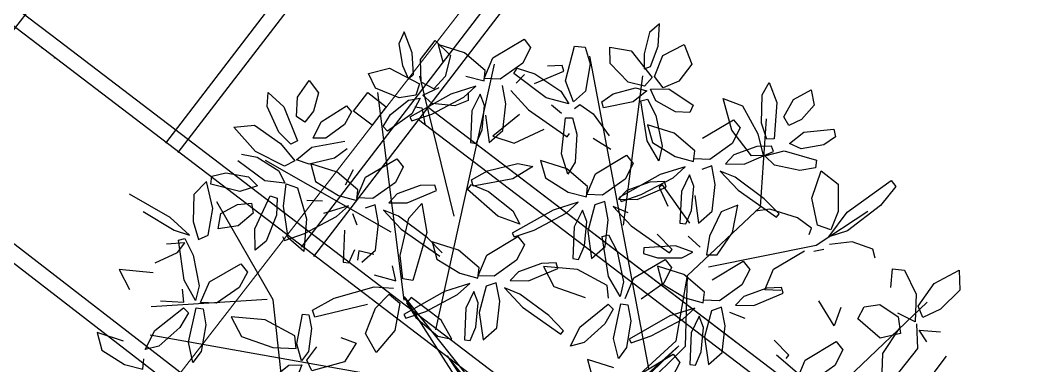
# Model space of a CAD drawing. Header units: metres. Extents: x 141303 to 146299, y 125960 to 127091.
# Drawn here: x 145340.23 to 145353.12, y 126107.96 to 126112.42 of the extents above; entities that cross this region are included whole.
import ezdxf

# ---------------------------------------------------------------- set-up
doc = ezdxf.new("R2010")
doc.units = ezdxf.units.M
doc.header["$MEASUREMENT"] = 0
for name, color, linetype, lineweight in [('ELEVATION', 7, 'Continuous', 20), ('new column', 4, 'Continuous', 25), ('NVMI_WALL', 7, 'Continuous', 30)]:
    doc.layers.add(name, color=color, linetype=linetype, lineweight=lineweight)
doc.layers.add('FURNITURE', color=6, linetype='Continuous')
doc.layers.get('0').off()

# ---------------------------------------------------------------- blocks, each defined once
blk = doc.blocks.new('tree_plan2-flat-1')
at = {"color": 62}
for p, q in [((-5639.87, 2141.25), (-5644.56, 2136.92)), ((-5640.1, 2130.54), (-5639.87, 2141.25)), ((-5644.56, 2136.92), (-5646.76, 2126.65)), ((-5704.89, 2131.82), (-5701.57, 2127.99)), ((-5643.5, 2120.53), (-5640.1, 2130.54)), ((-5637.74, 2126.05), (-5627.67, 2131.75)), ((-5627.67, 2131.75), (-5623.61, 2122.41)), ((-5701.57, 2127.99), (-5705.16, 2120.37)), ((-5684.33, 2112.36), (-5680.43, 2129.32)), ((-5680.43, 2129.32), (-5675.38, 2128.91)), ((-5675.38, 2128.91), (-5672.6, 2120.97)), ((-5662.99, 2121.51), (-5663.46, 2129.3)), ((-5663.46, 2129.3), (-5653.02, 2127.84)), ((-5653.02, 2127.84), (-5642.56, 2115.29)), ((-5646.76, 2126.65), (-5646.64, 2119.39)), ((-5641.49, 2115.8), (-5637.74, 2126.05)), ((-5672.6, 2120.97), (-5674.52, 2107.8)), ((-5654.15, 2112.76), (-5662.99, 2121.51)), ((-5646.64, 2119.39), (-5643.5, 2120.53)), ((-5623.61, 2122.41), (-5629.74, 2113.88)), ((-5693.3, 2103.98), (-5709.35, 2115.11)), ((-5707.75, 2117.87), (-5699.15, 2115.36)), ((-5699.15, 2115.36), (-5686.43, 2107.37)), ((-5699.12, 2110.69), (-5685.19, 2117.08)), ((-5686.13, 2119.74), (-5693.19, 2119.26)), ((-5685.19, 2117.08), (-5686.13, 2119.74)), ((-5642.56, 2115.29), (-5646.21, 2110.99)), ((-5637.05, 2110.43), (-5641.49, 2115.8)), ((-5680.04, 2102.46), (-5684.33, 2112.36)), ((-5646.21, 2110.99), (-5654.15, 2112.76)), ((-5629.74, 2113.88), (-5637.05, 2110.43)), ((-5589.41, 2108.53), (-5586.16, 2114.58)), ((-5586.16, 2114.58), (-5582.09, 2105.1)), ((-5574.24, 2106.75), (-5565.87, 2111.76)), ((-5565.87, 2111.76), (-5564.18, 2104.47)), ((-5710.51, 2106.93), (-5701.61, 2097.92)), ((-5686.43, 2107.37), (-5682.39, 2101.34)), ((-5674.52, 2107.8), (-5680.04, 2102.46)), ((-5666.53, 2102.87), (-5661.11, 2106.89)), ((-5661.11, 2106.89), (-5650.45, 2110.04)), ((-5644.9, 2108.77), (-5651.45, 2103.33)), ((-5650.45, 2110.04), (-5644.9, 2108.77)), ((-5643.19, 2109.71), (-5634.46, 2110.14)), ((-5640.48, 2104.18), (-5643.19, 2109.71)), ((-5634.46, 2110.14), (-5622.35, 2102.61)), ((-5603.36, 2091.12), (-5608.13, 2106.18)), ((-5608.13, 2106.18), (-5598.65, 2102.94)), ((-5589.3, 2095.02), (-5589.41, 2108.53)), ((-5578.55, 2098.38), (-5574.24, 2106.75)), ((-5682.39, 2101.34), (-5693.3, 2103.98)), ((-5679.6, 2099.14), (-5677.01, 2101.31)), ((-5677.01, 2101.31), (-5670.42, 2096.95)), ((-5665.54, 2100.03), (-5666.53, 2102.87)), ((-5651.45, 2103.33), (-5665.54, 2100.03)), ((-5647.65, 2103.97), (-5644.58, 2104.82)), ((-5644, 2084.78), (-5647.65, 2103.97)), ((-5644.58, 2104.82), (-5640.2, 2097)), ((-5630.8, 2099.15), (-5640.48, 2104.18)), ((-5622.35, 2102.61), (-5623.96, 2099.01)), ((-5598.65, 2102.94), (-5590.79, 2089.7)), ((-5582.09, 2105.1), (-5582.93, 2087.52)), ((-5564.18, 2104.47), (-5570.02, 2097.37)), ((-5701.61, 2097.92), (-5682.72, 2085.49)), ((-5685.72, 2096.65), (-5690.68, 2100.49)), ((-5670.42, 2096.95), (-5662.49, 2086.56)), ((-5640.2, 2097), (-5636.72, 2082.39)), ((-5623.96, 2099.01), (-5630.8, 2099.15)), ((-5617.45, 2086.76), (-5602.79, 2096.13)), ((-5602.79, 2096.13), (-5599.47, 2092.3)), ((-5576, 2094.28), (-5578.55, 2098.38)), ((-5570.02, 2097.37), (-5576, 2094.28)), ((-5685.19, 2077.12), (-5683.73, 2094.64)), ((-5683.73, 2094.64), (-5680.35, 2094.69)), ((-5680.35, 2094.69), (-5677.99, 2086.89)), ((-5631.22, 2088.76), (-5644.07, 2092.4)), ((-5644.07, 2092.4), (-5641.48, 2084.05)), ((-5599.47, 2092.3), (-5603.06, 2084.68)), ((-5586.49, 2087.33), (-5589.3, 2095.02)), ((-5575.43, 2085.49), (-5568.73, 2091.19)), ((-5568.73, 2091.19), (-5554.35, 2093.15)), ((-5554.35, 2093.15), (-5553.37, 2089.53)), ((-5708.04, 2081.65), (-5693.8, 2088.87)), ((-5682.72, 2085.49), (-5681.51, 2087.16)), ((-5677.99, 2086.89), (-5678.39, 2073.39)), ((-5582.93, 2087.52), (-5586.49, 2087.33)), ((-5553.37, 2089.53), (-5558.92, 2085.41)), ((-5661.45, 2080.04), (-5670.04, 2085.07)), ((-5638.06, 2075.25), (-5644, 2084.78)), ((-5641.48, 2084.05), (-5630.27, 2077.57)), ((-5636.72, 2082.39), (-5638.06, 2075.25)), ((-5681.69, 2067.48), (-5685.19, 2077.12)), ((-5668.51, 2068.07), (-5653.84, 2077.44)), ((-5653.84, 2077.44), (-5650.52, 2073.61)), ((-5705.96, 2071.82), (-5698.79, 2070.68)), ((-5682.27, 2070.07), (-5695.13, 2073.71)), ((-5695.13, 2073.71), (-5692.54, 2065.36)), ((-5678.39, 2073.39), (-5681.69, 2067.48)), ((-5650.52, 2073.61), (-5654.11, 2065.99)), ((-5625.31, 2072.79), (-5637.27, 2068.63)), ((-5630.98, 2067.36), (-5625.31, 2072.79)), ((-5698.79, 2070.68), (-5708.15, 2064.48)), ((-5672.05, 2061.86), (-5682.27, 2070.07)), ((-5672.38, 2058), (-5668.51, 2068.07)), ((-5637.27, 2068.63), (-5656.62, 2056.94)), ((-5646.1, 2058.73), (-5630.98, 2067.36)), ((-5692.54, 2065.36), (-5681.32, 2058.87)), ((-5654.11, 2065.99), (-5664.7, 2057.94)), ((-5642.14, 2064.88), (-5653.07, 2060.52)), ((-5648.06, 2056.3), (-5634.14, 2062.7)), ((-5635.08, 2065.36), (-5642.14, 2064.88)), ((-5635.94, 2063.75), (-5637.64, 2062.58)), ((-5637.64, 2062.58), (-5633.05, 2053.49)), ((-5634.14, 2062.7), (-5635.08, 2065.36)), ((-5681.32, 2058.87), (-5672.46, 2056.81)), ((-5672.46, 2056.81), (-5672.05, 2061.86)), ((-5664.7, 2057.94), (-5672.38, 2058)), ((-5653.07, 2060.52), (-5656.96, 2056.16)), ((-5655.63, 2055.12), (-5646.1, 2058.73)), ((-5626.82, 2060.89), (-5627.04, 2045.58)), ((-5676.36, 2054.1), (-5688.32, 2049.94)), ((-5682.03, 2048.67), (-5676.36, 2054.1)), ((-5668.32, 2053.1), (-5671.33, 2040.35)), ((-5663.58, 2054.91), (-5668.32, 2053.1)), ((-5661.63, 2046.02), (-5663.58, 2054.91)), ((-5652.12, 2049.77), (-5659.45, 2052.55)), ((-5659.45, 2052.55), (-5650.55, 2043.54)), ((-5656.96, 2056.16), (-5648.06, 2056.3)), ((-5656.62, 2056.94), (-5655.63, 2055.12)), ((-5688.32, 2049.94), (-5707.67, 2038.24)), ((-5697.15, 2040.04), (-5682.03, 2048.67)), ((-5674.18, 2050.29), (-5677.87, 2042.2)), ((-5671.91, 2044.91), (-5674.18, 2050.29)), ((-5672.68, 2033.17), (-5671.91, 2044.91)), ((-5662.66, 2033.11), (-5661.63, 2046.02)), ((-5650.55, 2043.54), (-5631.67, 2031.11)), ((-5627.04, 2045.58), (-5624.23, 2045.28)), ((-5706.68, 2036.43), (-5697.15, 2040.04)), ((-5677.87, 2042.2), (-5678.09, 2026.88)), ((-5671.33, 2040.35), (-5669.08, 2027.18)), ((-5664.28, 2037.99), (-5661.2, 2038.84)), ((-5660.62, 2018.8), (-5664.28, 2037.99)), ((-5661.2, 2038.84), (-5656.82, 2031.02)), ((-5630.46, 2032.78), (-5637.82, 2039.83)), ((-5704.89, 2036.65), (-5701.57, 2032.82)), ((-5675.29, 2026.59), (-5672.68, 2033.17)), ((-5669.08, 2027.18), (-5662.66, 2033.11)), ((-5628.87, 2034.54), (-5644.12, 2033.14)), ((-5644.12, 2033.14), (-5644.12, 2030.32)), ((-5701.57, 2032.82), (-5705.16, 2025.21)), ((-5656.82, 2031.02), (-5653.35, 2016.41)), ((-5644.12, 2030.32), (-5637.3, 2028.43)), ((-5637.3, 2028.43), (-5625.54, 2028.9)), ((-5631.67, 2031.11), (-5630.46, 2032.78)), ((-5693.19, 2024.09), (-5704.13, 2019.73)), ((-5686.13, 2024.57), (-5693.19, 2024.09)), ((-5685.19, 2021.91), (-5686.13, 2024.57)), ((-5678.09, 2026.88), (-5675.29, 2026.59)), ((-5648.35, 2018.49), (-5633.68, 2027.87)), ((-5624.41, 2020.78), (-5637.27, 2024.42)), ((-5637.27, 2024.42), (-5634.68, 2016.07)), ((-5630.37, 2024.03), (-5633.95, 2016.42)), ((-5633.68, 2027.87), (-5630.37, 2024.03)), ((-5699.12, 2015.52), (-5685.19, 2021.91)), ((-5675.67, 2021.64), (-5692.11, 2022.58)), ((-5692.11, 2022.58), (-5686.79, 2013.19)), ((-5661.2, 2014.47), (-5675.67, 2021.64)), ((-5654.69, 2009.27), (-5660.62, 2018.8)), ((-5652.23, 2008.43), (-5648.35, 2018.49)), ((-5708.01, 2015.37), (-5699.12, 2015.52)), ((-5660.35, 2008.26), (-5661.2, 2014.47)), ((-5653.35, 2016.41), (-5654.69, 2009.27)), ((-5633.95, 2016.42), (-5644.54, 2008.37)), ((-5686.79, 2013.19), (-5671.57, 2008.37)), ((-5673.66, 1993.96), (-5660.33, 2005.43)), ((-5660.33, 2005.43), (-5657.9, 2003.1)), ((-5657.28, 1989.01), (-5654.24, 2005.75)), ((-5654.24, 2005.75), (-5650.87, 2005.48)), ((-5650.87, 2005.48), (-5649.22, 1997.75)), ((-5728.92, 2001.42), (-5729.14, 1986.1)), ((-5722.38, 1999.56), (-5720.13, 1986.39)), ((-5701.61, 2002.76), (-5682.72, 1990.32)), ((-5657.9, 2003.1), (-5661.67, 1995.88)), ((-5630.46, 2000.66), (-5649.81, 1988.96)), ((-5639.29, 1990.76), (-5624.17, 1999.39)), ((-5661.67, 1995.88), (-5671.42, 1986.53)), ((-5649.22, 1997.75), (-5650.85, 1984.78)), ((-5726.34, 1985.8), (-5723.73, 1992.38)), ((-5720.13, 1986.39), (-5713.71, 1992.32)), ((-5682.72, 1990.32), (-5681.51, 1991.99)), ((-5677.91, 1984.63), (-5673.66, 1993.96)), ((-5648.82, 1987.15), (-5639.29, 1990.76)), ((-5729.14, 1986.1), (-5726.34, 1985.8)), ((-5671.42, 1986.53), (-5677.91, 1984.63)), ((-5654.67, 1979.4), (-5657.28, 1989.01)), ((-5650.85, 1984.78), (-5654.67, 1979.4)), ((-5649.81, 1988.96), (-5648.82, 1987.15)), ((-5642.98, 1972.9), (-5628.32, 1982.27)), ((-5628.32, 1982.27), (-5625, 1978.44)), ((-5656.74, 1974.9), (-5669.6, 1978.54)), ((-5669.6, 1978.54), (-5667.01, 1970.19)), ((-5625, 1978.44), (-5628.58, 1970.82))]:
    blk.add_line(p, q, dxfattribs=at)
at = {"color": 60}
for p, q in [((-5762.66, 2133.56), (-5765.18, 2127.71)), ((-5758.51, 2123.69), (-5762.66, 2133.56)), ((-5754.52, 2120.54), (-5747.65, 2129.85)), ((-5747.65, 2129.85), (-5740.14, 2122.97)), ((-5719.56, 2122.45), (-5704.89, 2131.82)), ((-5765.18, 2127.71), (-5763.01, 2117.42)), ((-5733.32, 2124.45), (-5746.18, 2128.09)), ((-5746.18, 2128.09), (-5743.59, 2119.74)), ((-5757.55, 2113.16), (-5758.51, 2123.69)), ((-5753.79, 2109.66), (-5754.52, 2120.54)), ((-5740.14, 2122.97), (-5742.27, 2112.68)), ((-5723.1, 2116.24), (-5733.32, 2124.45)), ((-5723.44, 2112.38), (-5719.56, 2122.45)), ((-5705.16, 2120.37), (-5715.75, 2112.33)), ((-5779.34, 2113.06), (-5769.22, 2115.96)), ((-5769.22, 2115.96), (-5754.55, 2108.76)), ((-5763.01, 2117.42), (-5759.95, 2110.84)), ((-5723.51, 2111.19), (-5723.1, 2116.24)), ((-5709.35, 2115.11), (-5707.75, 2117.87)), ((-5775.75, 2106.13), (-5779.34, 2113.06)), ((-5759.95, 2110.84), (-5757.55, 2113.16)), ((-5742.27, 2112.68), (-5747.54, 2106.56)), ((-5732.37, 2113.25), (-5723.51, 2111.19)), ((-5715.75, 2112.33), (-5723.44, 2112.38)), ((-5704.13, 2114.9), (-5708.01, 2110.54)), ((-5813.18, 2100.58), (-5807.85, 2108.76)), ((-5807.85, 2108.76), (-5803.14, 2102.95)), ((-5764.11, 2101.73), (-5775.75, 2106.13)), ((-5754.55, 2108.76), (-5756.14, 2103.35)), ((-5747.54, 2106.56), (-5753.79, 2109.66)), ((-5752.86, 2103.4), (-5745.06, 2107.35)), ((-5727.42, 2108.48), (-5739.37, 2104.32)), ((-5733.08, 2103.05), (-5727.42, 2108.48)), ((-5712.68, 2100.4), (-5714.63, 2109.29)), ((-5827.6, 2095.53), (-5827.33, 2102.4)), ((-5827.33, 2102.4), (-5819.51, 2095.66)), ((-5813.39, 2091.18), (-5813.18, 2100.58)), ((-5803.14, 2102.95), (-5805.28, 2094.01)), ((-5768.08, 2093.54), (-5759.62, 2100.75)), ((-5756.14, 2103.35), (-5764.11, 2101.73)), ((-5759.62, 2100.75), (-5754.04, 2101.85)), ((-5739.37, 2104.32), (-5758.72, 2092.62)), ((-5754.04, 2101.85), (-5757.81, 2094.21)), ((-5748.13, 2099.46), (-5752.86, 2103.4)), ((-5748.2, 2094.42), (-5733.08, 2103.05)), ((-5730.94, 2101.45), (-5737.25, 2098.79)), ((-5730.94, 2105.39), (-5730.94, 2101.45)), ((-5725.23, 2104.68), (-5728.92, 2096.58)), ((-5722.97, 2099.29), (-5725.23, 2104.68)), ((-5801.41, 2089.02), (-5789.35, 2097.09)), ((-5789.35, 2097.09), (-5786.88, 2094.26)), ((-5756.48, 2097.61), (-5753.12, 2097.34)), ((-5753.12, 2097.34), (-5751.47, 2089.61)), ((-5737.25, 2098.79), (-5748.13, 2099.46)), ((-5728.92, 2096.58), (-5729.14, 2081.26)), ((-5723.73, 2087.55), (-5722.97, 2099.29)), ((-5713.71, 2087.49), (-5712.68, 2100.4)), ((-5821.57, 2083.44), (-5827.6, 2095.53)), ((-5819.51, 2095.66), (-5812.56, 2079.5)), ((-5809.3, 2088.61), (-5813.39, 2091.18)), ((-5805.28, 2094.01), (-5809.3, 2088.61)), ((-5786.88, 2094.26), (-5790.06, 2088.13)), ((-5771.4, 2087.66), (-5768.08, 2093.54)), ((-5757.81, 2094.21), (-5769.34, 2085.47)), ((-5758.72, 2092.62), (-5757.73, 2090.81)), ((-5757.73, 2090.81), (-5748.2, 2094.42)), ((-5722.38, 2094.73), (-5720.13, 2081.56)), ((-5706.02, 2095.46), (-5718.42, 2084.61)), ((-5843.4, 2085.22), (-5833.45, 2086.46)), ((-5833.45, 2086.46), (-5820.59, 2078.01)), ((-5804.93, 2080.96), (-5801.41, 2089.02)), ((-5790.06, 2088.13), (-5798.83, 2081.3)), ((-5769.34, 2085.47), (-5771.4, 2087.66)), ((-5726.34, 2080.97), (-5723.73, 2087.55)), ((-5720.13, 2081.56), (-5713.71, 2087.49)), ((-5832.5, 2073.77), (-5843.4, 2085.22)), ((-5815.68, 2077.77), (-5821.57, 2083.44)), ((-5798.83, 2081.3), (-5804.93, 2080.96)), ((-5729.14, 2081.26), (-5726.34, 2080.97)), ((-5718.42, 2084.61), (-5708.04, 2081.65)), ((-5820.59, 2078.01), (-5813.53, 2069.9)), ((-5812.56, 2079.5), (-5815.68, 2077.77)), ((-5812.76, 2070.27), (-5805.51, 2076.66)), ((-5805.51, 2076.66), (-5789.66, 2080.02)), ((-5788.46, 2076.46), (-5794.48, 2071.78)), ((-5839.24, 2072.22), (-5831.7, 2071.08)), ((-5818.44, 2067.14), (-5832.5, 2073.77)), ((-5794.48, 2071.78), (-5806.45, 2068.43)), ((-5779.12, 2062.97), (-5764.45, 2072.34)), ((-5764.45, 2072.34), (-5761.13, 2068.51)), ((-5720.47, 2067.94), (-5705.96, 2071.82)), ((-5827.66, 2059.71), (-5841, 2068.91)), ((-5831.7, 2071.08), (-5821.04, 2064.7)), ((-5813.53, 2069.9), (-5818.44, 2067.14)), ((-5806.45, 2068.43), (-5812.76, 2070.27)), ((-5792.88, 2064.97), (-5805.74, 2068.61)), ((-5805.74, 2068.61), (-5803.15, 2060.26)), ((-5761.13, 2068.51), (-5764.72, 2060.89)), ((-5728.16, 2063.35), (-5720.47, 2067.94)), ((-5853.25, 2061.13), (-5846.61, 2063.04)), ((-5846.61, 2063.04), (-5835.62, 2061.37)), ((-5821.04, 2064.7), (-5818.04, 2058.86)), ((-5782.66, 2056.76), (-5792.88, 2064.97)), ((-5785.29, 2066.43), (-5788.88, 2058.81)), ((-5783, 2052.9), (-5779.12, 2062.97)), ((-5727.23, 2060.3), (-5728.16, 2063.35)), ((-5708.15, 2064.48), (-5727.23, 2060.3)), ((-5855.78, 2058.6), (-5861.64, 2052.11)), ((-5852.35, 2045.68), (-5855.78, 2058.6)), ((-5853.6, 2057.39), (-5853.25, 2061.13)), ((-5839.45, 2054.19), (-5853.6, 2057.39)), ((-5831.17, 2057.18), (-5839.45, 2054.19)), ((-5835.62, 2061.37), (-5831.17, 2057.18)), ((-5818.04, 2058.86), (-5827.66, 2059.71)), ((-5818.26, 2047.85), (-5817.23, 2058.55)), ((-5817.23, 2058.55), (-5811.85, 2056.89)), ((-5803.15, 2060.26), (-5791.93, 2053.77)), ((-5764.72, 2060.89), (-5775.31, 2052.85)), ((-5752.75, 2059.78), (-5763.69, 2055.42)), ((-5758.68, 2051.21), (-5744.75, 2057.6)), ((-5745.69, 2060.26), (-5752.75, 2059.78)), ((-5744.75, 2057.6), (-5745.69, 2060.26)), ((-5729.9, 2058.52), (-5728.09, 2061.14)), ((-5714.8, 2046.14), (-5729.9, 2058.52)), ((-5728.09, 2061.14), (-5719.71, 2057.95)), ((-5719.71, 2057.95), (-5707.68, 2048.96)), ((-5831.81, 2036.48), (-5824.86, 2052.65)), ((-5824.86, 2052.65), (-5821.46, 2051.57)), ((-5811.85, 2056.89), (-5806.99, 2042.12)), ((-5791.93, 2053.77), (-5783.07, 2051.71)), ((-5783.07, 2051.71), (-5782.66, 2056.76)), ((-5775.31, 2052.85), (-5783, 2052.9)), ((-5763.69, 2055.42), (-5767.57, 2051.06)), ((-5872.75, 2040.62), (-5892.68, 2051.3)), ((-5861.64, 2052.11), (-5861.5, 2039.16)), ((-5848.36, 2043.35), (-5840.4, 2047.95)), ((-5840.4, 2047.95), (-5833.72, 2048.75)), ((-5833.72, 2048.75), (-5832.77, 2044.01)), ((-5821.46, 2051.57), (-5821.52, 2043.39)), ((-5815.54, 2032.7), (-5818.26, 2047.85)), ((-5799.47, 2050.77), (-5807.16, 2050.82)), ((-5786.98, 2049), (-5798.93, 2044.84)), ((-5792.64, 2043.57), (-5786.98, 2049)), ((-5774.19, 2049.81), (-5778.93, 2048)), ((-5772.24, 2040.92), (-5774.19, 2049.81)), ((-5767.57, 2051.06), (-5758.68, 2051.21)), ((-5757.71, 2043.9), (-5751.67, 2051.11)), ((-5751.67, 2051.11), (-5748.85, 2037.25)), ((-5707.68, 2048.96), (-5704.13, 2042.63)), ((-5885.77, 2043.17), (-5870.63, 2034.56)), ((-5854.2, 2032.71), (-5852.35, 2045.68)), ((-5849.34, 2035.93), (-5848.36, 2043.35)), ((-5832.77, 2044.01), (-5839.73, 2037.69)), ((-5821.52, 2043.39), (-5826.15, 2030.7)), ((-5807.77, 2034.94), (-5792.64, 2043.57)), ((-5782.53, 2039.81), (-5784.79, 2045.2)), ((-5762.73, 2044.67), (-5770.07, 2047.45)), ((-5770.07, 2047.45), (-5761.17, 2038.44)), ((-5748.43, 2034.73), (-5762.73, 2044.67)), ((-5761.33, 2025.74), (-5757.71, 2043.9)), ((-5704.13, 2042.63), (-5714.8, 2046.14)), ((-5863.07, 2032.46), (-5872.75, 2040.62)), ((-5861.5, 2039.16), (-5858.75, 2030.48)), ((-5806.99, 2042.12), (-5807.8, 2026.34)), ((-5773.27, 2028.01), (-5772.24, 2040.92)), ((-5761.17, 2038.44), (-5742.28, 2026.01)), ((-5707.67, 2038.24), (-5706.68, 2036.43)), ((-5870.63, 2034.56), (-5863.07, 2032.46)), ((-5839.73, 2037.69), (-5849.34, 2035.93)), ((-5831.31, 2026.18), (-5831.81, 2036.48)), ((-5818.28, 2033.14), (-5817.29, 2031.33)), ((-5817.29, 2031.33), (-5807.77, 2034.94)), ((-5788.48, 2037.1), (-5788.7, 2021.79)), ((-5748.85, 2037.25), (-5754.88, 2013.9)), ((-5741.07, 2027.68), (-5748.43, 2034.73)), ((-5719.56, 2027.28), (-5704.89, 2036.65)), ((-5865.23, 2028.64), (-5874.08, 2027.69)), ((-5868.71, 2023.94), (-5865.23, 2028.64)), ((-5868.39, 2029.91), (-5865.31, 2030.71)), ((-5865, 2010.67), (-5868.39, 2029.91)), ((-5865.31, 2030.71), (-5861.04, 2022.84)), ((-5858.75, 2030.48), (-5854.2, 2032.71)), ((-5826.15, 2030.7), (-5831.31, 2026.18)), ((-5807.8, 2026.34), (-5815.54, 2032.7)), ((-5733.32, 2029.28), (-5746.18, 2032.92)), ((-5746.18, 2032.92), (-5743.59, 2024.57)), ((-5723.1, 2021.08), (-5733.32, 2029.28)), ((-5879.2, 2018.61), (-5868.71, 2023.94)), ((-5785.9, 2021.49), (-5783.29, 2028.07)), ((-5781.35, 2027.35), (-5781.86, 2022.88)), ((-5774.02, 2025.93), (-5781.35, 2027.35)), ((-5779.69, 2022.08), (-5773.27, 2028.01)), ((-5759.7, 2014.64), (-5761.33, 2025.74)), ((-5743.59, 2024.57), (-5732.37, 2018.09)), ((-5723.44, 2017.21), (-5719.56, 2027.28)), ((-5705.16, 2025.21), (-5715.75, 2017.16)), ((-5861.04, 2022.84), (-5857.76, 2008.18)), ((-5852.73, 2010.2), (-5837.94, 2019.36)), ((-5837.94, 2019.36), (-5834.68, 2015.49)), ((-5788.7, 2021.79), (-5785.9, 2021.49)), ((-5763.03, 2013.47), (-5764.89, 2020.71)), ((-5723.51, 2016.03), (-5723.1, 2021.08)), ((-5704.13, 2019.73), (-5708.01, 2015.37)), ((-5880.01, 2013.72), (-5896.44, 2014.89)), ((-5896.44, 2014.89), (-5891.24, 2005.43)), ((-5834.68, 2015.49), (-5838.37, 2007.92)), ((-5773.62, 2016.11), (-5763.03, 2013.47)), ((-5754.88, 2013.9), (-5759.7, 2014.64)), ((-5732.37, 2018.09), (-5723.51, 2016.03)), ((-5715.75, 2017.16), (-5723.44, 2017.21)), ((-5714.63, 2014.12), (-5719.37, 2012.31)), ((-5712.68, 2005.23), (-5714.63, 2014.12)), ((-5859.2, 2001.06), (-5865, 2010.67)), ((-5856.75, 2000.18), (-5852.73, 2010.2)), ((-5792.51, 2004.31), (-5773.4, 2010.36)), ((-5773.4, 2010.36), (-5764, 2009.87)), ((-5739.37, 2009.15), (-5758.72, 1997.46)), ((-5727.42, 2013.31), (-5739.37, 2009.15)), ((-5733.08, 2007.88), (-5727.42, 2013.31)), ((-5725.23, 2009.51), (-5728.92, 2001.42)), ((-5722.97, 2004.13), (-5725.23, 2009.51)), ((-5719.37, 2012.31), (-5722.38, 1999.56)), ((-5703.17, 2008.99), (-5710.51, 2011.76)), ((-5710.51, 2011.76), (-5701.61, 2002.76)), ((-5688.87, 1999.04), (-5703.17, 2008.99)), ((-5864.88, 2000.13), (-5865.64, 2006.35)), ((-5857.76, 2008.18), (-5859.2, 2001.06)), ((-5838.37, 2007.92), (-5849.07, 2000.02)), ((-5802.68, 1998.21), (-5792.51, 2004.31)), ((-5772.43, 1999.99), (-5765.98, 2007.05)), ((-5765.98, 2007.05), (-5760.8, 2002.83)), ((-5755.38, 2005.66), (-5757.56, 2003.09)), ((-5740.53, 1995.24), (-5755.38, 2005.66)), ((-5748.2, 1999.25), (-5733.08, 2007.88)), ((-5723.73, 1992.38), (-5722.97, 2004.13)), ((-5713.71, 1992.32), (-5712.68, 2005.23)), ((-5876.09, 2000.4), (-5864.88, 2000.13)), ((-5849.07, 2000.02), (-5856.75, 2000.18)), ((-5776.39, 2001.76), (-5801.5, 1994.85)), ((-5776.9, 1987.63), (-5772.43, 1999.99)), ((-5760.8, 2002.83), (-5762.7, 1989.54)), ((-5757.73, 1995.64), (-5748.2, 1999.25)), ((-5757.56, 2003.09), (-5752.89, 1996.13)), ((-5878.38, 1986.01), (-5864.9, 1997.3)), ((-5862.49, 1994.93), (-5866.37, 1987.77)), ((-5864.9, 1997.3), (-5862.49, 1994.93)), ((-5862.07, 1980.84), (-5858.8, 1997.54)), ((-5858.8, 1997.54), (-5855.44, 1997.22)), ((-5855.44, 1997.22), (-5853.89, 1989.47)), ((-5809.86, 1981.71), (-5807.5, 1996)), ((-5807.5, 1996), (-5804.49, 1995.82)), ((-5804.49, 1995.82), (-5802.87, 1989.27)), ((-5801.5, 1994.85), (-5802.68, 1998.21)), ((-5758.72, 1997.46), (-5757.73, 1995.64)), ((-5752.89, 1996.13), (-5741.91, 1987.55)), ((-5735.11, 1986.2), (-5740.53, 1995.24)), ((-5681.51, 1991.99), (-5688.87, 1999.04)), ((-5825.4, 1992.75), (-5841.85, 1993.7)), ((-5841.85, 1993.7), (-5836.52, 1984.31)), ((-5810.93, 1985.58), (-5825.4, 1992.75)), ((-5762.7, 1989.54), (-5771.43, 1978.72)), ((-5882.77, 1976.74), (-5878.38, 1986.01)), ((-5866.37, 1987.77), (-5876.24, 1978.55)), ((-5853.89, 1989.47), (-5855.7, 1976.52)), ((-5810.08, 1979.38), (-5810.93, 1985.58)), ((-5802.87, 1989.27), (-5804.05, 1978.22)), ((-5788.64, 1985.4), (-5781.27, 1982.84)), ((-5771.43, 1978.72), (-5776.9, 1987.63)), ((-5741.91, 1987.55), (-5735.11, 1986.2)), ((-5893.36, 1980.42), (-5906.2, 1984.12)), ((-5906.2, 1984.12), (-5903.65, 1975.76)), ((-5859.6, 1971.19), (-5862.07, 1980.84)), ((-5836.52, 1984.31), (-5821.3, 1979.49)), ((-5807.34, 1973.58), (-5809.86, 1981.71)), ((-5804.79, 1973.94), (-5800.12, 1980.59)), ((-5781.27, 1982.84), (-5786.62, 1973.77)), ((-5903.65, 1975.76), (-5892.47, 1969.22)), ((-5876.24, 1978.55), (-5882.77, 1976.74)), ((-5855.7, 1976.52), (-5859.6, 1971.19)), ((-5821.3, 1979.49), (-5810.08, 1979.38)), ((-5804.05, 1978.22), (-5807.34, 1973.58)), ((-5883.62, 1967.11), (-5883.19, 1972.16)), ((-5821.64, 1964.25), (-5813.28, 1971.25)), ((-5813.28, 1971.25), (-5807.13, 1971.64)), ((-5807.13, 1971.64), (-5810.09, 1963.41)), ((-5802.22, 1968.92), (-5804.79, 1973.94)), ((-5786.62, 1973.77), (-5802.22, 1968.92)), ((-5892.47, 1969.22), (-5883.62, 1967.11))]:
    blk.add_line(p, q, dxfattribs=at)
at = {"color": 44}
for p, q in [((-5639.91, 1975.06), (-5672.85, 2124.6)), ((-5743.04, 1990.53), (-5718.69, 2119.45)), ((-5654.23, 2043.81), (-5647.07, 2116.01)), ((-5735.88, 2045.53), (-5754.5, 2112.57)), ((-5758.8, 2004.28), (-5774.56, 2103.98)), ((-5588.52, 2054.58), (-5586.91, 2097.1)), ((-5765.96, 2036.94), (-5827.56, 2069.6)), ((-5622.6, 2020.5), (-5588.52, 2054.58)), ((-5821.83, 2002.56), (-5850.48, 2048.97)), ((-5612.69, 2024.9), (-5561.12, 2036.94)), ((-5627.02, 1988.81), (-5622.6, 2020.5)), ((-5622.6, 1986.42), (-5622.6, 2020.5)), ((-5543.93, 1973.34), (-5506.69, 2011.15)), ((-5698.64, 1918.33), (-5758.8, 2006)), ((-5758.8, 2006), (-5691.11, 1926.39)), ((-5824.69, 2002.56), (-5880.56, 1997.4)), ((-5816.1, 1961.3), (-5821.83, 2002.56)), ((-5691.11, 1926.39), (-5627.02, 1988.81)), ((-5625.7, 1986.4), (-5690.77, 1924.45)), ((-5689.73, 1921.33), (-5625.7, 1986.4)), ((-5683.96, 1921.49), (-5622.6, 1986.42)), ((-5553.96, 1904.58), (-5496.66, 1985.37)), ((-5727.29, 1961.3), (-5880.56, 1983.65)), ((-5690.77, 1924.45), (-5737.25, 1978.12)), ((-5737.25, 1978.12), (-5693.89, 1918.26))]:
    blk.add_line(p, q, dxfattribs=at)
at = {"color": 64}
for p, q in [((-5593.63, 2078.99), (-5603.36, 2091.12)), ((-5621, 2080.56), (-5631.22, 2088.76)), ((-5590.79, 2089.7), (-5588, 2079.32)), ((-5603.06, 2084.68), (-5613.65, 2076.64)), ((-5591.09, 2083.57), (-5602.02, 2079.21)), ((-5597.01, 2075), (-5583.09, 2081.39)), ((-5584.03, 2084.05), (-5591.09, 2083.57)), ((-5587.15, 2079.31), (-5577.83, 2081.88)), ((-5583.09, 2081.39), (-5584.03, 2084.05)), ((-5577.83, 2081.88), (-5562.11, 2077.95)), ((-5569.79, 2083.12), (-5575.43, 2085.49)), ((-5558.92, 2085.41), (-5569.79, 2083.12)), ((-5630.27, 2077.57), (-5621.41, 2075.51)), ((-5621.41, 2075.51), (-5621, 2080.56)), ((-5613.65, 2076.64), (-5621.33, 2076.69)), ((-5602.02, 2079.21), (-5605.91, 2074.85)), ((-5588, 2079.32), (-5593.63, 2078.99)), ((-5582.28, 2074.89), (-5587.15, 2079.31)), ((-5562.11, 2077.95), (-5562.6, 2074.23)), ((-5612.53, 2073.6), (-5617.26, 2071.79)), ((-5610.58, 2064.71), (-5612.53, 2073.6)), ((-5605.91, 2074.85), (-5597.01, 2075)), ((-5570.06, 2072.66), (-5582.28, 2074.89)), ((-5562.6, 2074.23), (-5570.06, 2072.66)), ((-5563.89, 2059.62), (-5559.83, 2072.91)), ((-5559.83, 2072.91), (-5551.42, 2066.69)), ((-5623.13, 2068.99), (-5626.82, 2060.89)), ((-5620.86, 2063.61), (-5623.13, 2068.99)), ((-5601.06, 2068.46), (-5608.4, 2071.24)), ((-5608.4, 2071.24), (-5599.5, 2062.24)), ((-5586.77, 2058.52), (-5601.06, 2068.46)), ((-5546.63, 2053.4), (-5525.91, 2069.19)), ((-5525.91, 2069.19), (-5523.56, 2066.5)), ((-5622.27, 2045.75), (-5635.94, 2063.75)), ((-5621.63, 2051.86), (-5620.86, 2063.61)), ((-5611.61, 2051.8), (-5610.58, 2064.71)), ((-5599.5, 2062.24), (-5580.62, 2049.8)), ((-5551.42, 2066.69), (-5550.96, 2053.56)), ((-5523.56, 2066.5), (-5530.72, 2057.05)), ((-5620.27, 2059.04), (-5618.03, 2045.87)), ((-5579.41, 2051.47), (-5586.77, 2058.52)), ((-5560.68, 2046.59), (-5563.89, 2059.62)), ((-5599.35, 2055.02), (-5607.39, 2051.56)), ((-5601.62, 2041.85), (-5599.35, 2055.02)), ((-5583.92, 2053.7), (-5590.73, 2052.41)), ((-5570.53, 2049.84), (-5583.92, 2053.7)), ((-5561.12, 2036.94), (-5536.77, 2054.13)), ((-5555.09, 2041.25), (-5546.63, 2053.4)), ((-5550.96, 2053.56), (-5554.3, 2044.6)), ((-5530.72, 2057.05), (-5546.19, 2044.3)), ((-5624.23, 2045.28), (-5621.63, 2051.86)), ((-5618.03, 2045.87), (-5611.61, 2051.8)), ((-5607.39, 2051.56), (-5612.65, 2039.73)), ((-5580.62, 2049.8), (-5579.41, 2051.47)), ((-5563.59, 2045.13), (-5570.53, 2049.84)), ((-5564.66, 2041.93), (-5563.59, 2045.13)), ((-5554.3, 2044.6), (-5560.68, 2046.59)), ((-5546.19, 2044.3), (-5555.09, 2041.25)), ((-5622.87, 2039.35), (-5616.87, 2034.3)), ((-5612.65, 2039.73), (-5613.77, 2030.7)), ((-5608.7, 2030.83), (-5601.62, 2041.85)), ((-5543.83, 2039.06), (-5554.65, 2037.54)), ((-5533.66, 2035.85), (-5543.83, 2039.06)), ((-5620.43, 2031.72), (-5628.87, 2034.54)), ((-5581.22, 2024.73), (-5566.56, 2034.1)), ((-5562.05, 2034.1), (-5557.29, 2035.22)), ((-5532.47, 2031.51), (-5533.66, 2035.85)), ((-5625.54, 2028.9), (-5620.43, 2031.72)), ((-5613.77, 2030.7), (-5608.7, 2030.83)), ((-5610.65, 2018.78), (-5595.98, 2028.16)), ((-5595.98, 2028.16), (-5592.66, 2024.32)), ((-5592.66, 2024.32), (-5596.25, 2016.71)), ((-5585.1, 2014.66), (-5581.22, 2024.73)), ((-5524.51, 2017.65), (-5523.99, 2026.78)), ((-5523.99, 2026.78), (-5518.16, 2026.31)), ((-5518.16, 2026.31), (-5512.18, 2014.79)), ((-5503.65, 2020.22), (-5491.75, 2027.02)), ((-5491.75, 2027.02), (-5491.15, 2017.43)), ((-5614.19, 2012.58), (-5624.41, 2020.78)), ((-5511.03, 2009.09), (-5503.65, 2020.22)), ((-5634.68, 2016.07), (-5623.46, 2009.59)), ((-5596.25, 2016.71), (-5606.84, 2008.66)), ((-5584.28, 2015.59), (-5595.22, 2011.23)), ((-5577.42, 2014.61), (-5585.1, 2014.66)), ((-5577.22, 2016.07), (-5584.28, 2015.59)), ((-5576.28, 2013.41), (-5577.22, 2016.07)), ((-5491.15, 2017.43), (-5500.24, 2007.94)), ((-5623.46, 2009.59), (-5614.6, 2007.53)), ((-5614.6, 2007.53), (-5614.19, 2012.58)), ((-5595.22, 2011.23), (-5599.1, 2006.87)), ((-5590.21, 2007.02), (-5576.28, 2013.41)), ((-5537.03, 2008), (-5529.53, 2009.26)), ((-5618.51, 2004.82), (-5630.46, 2000.66)), ((-5624.17, 1999.39), (-5618.51, 2004.82)), ((-5606.84, 2008.66), (-5614.53, 2008.72)), ((-5605.72, 2005.62), (-5610.46, 2003.82)), ((-5603.77, 1996.73), (-5605.72, 2005.62)), ((-5599.1, 2006.87), (-5590.21, 2007.02)), ((-5616.32, 2001.01), (-5620.01, 1992.92)), ((-5614.06, 1995.63), (-5616.32, 2001.01)), ((-5610.46, 2003.82), (-5613.47, 1991.06)), ((-5594.26, 2000.49), (-5601.6, 2003.26)), ((-5614.82, 1983.88), (-5614.06, 1995.63)), ((-5604.8, 1983.82), (-5603.77, 1996.73)), ((-5620.01, 1992.92), (-5620.23, 1977.6)), ((-5613.47, 1991.06), (-5611.22, 1977.89)), ((-5617.43, 1977.3), (-5614.82, 1983.88)), ((-5611.22, 1977.89), (-5604.8, 1983.82)), ((-5620.23, 1977.6), (-5617.43, 1977.3))]:
    blk.add_line(p, q, dxfattribs=at)
at = {"color": 66}
for p, q in [((-5512.18, 2014.79), (-5512.2, 2001.44)), ((-5551.13, 1998.39), (-5558.91, 2010.19)), ((-5529.53, 2009.26), (-5520.43, 2003.58)), ((-5508.62, 2003.73), (-5511.03, 2009.09)), ((-5548.21, 2007.33), (-5551.13, 1998.39)), ((-5539.91, 2002.09), (-5537.03, 2008)), ((-5512.2, 2001.44), (-5520.8, 2005.44)), ((-5500.24, 2007.94), (-5508.62, 2003.73)), ((-5528.91, 1993.09), (-5539.91, 2002.09)), ((-5520.43, 2003.58), (-5519.15, 1995.64)), ((-5511.56, 2000.55), (-5510.7, 1988.69)), ((-5519.15, 1995.64), (-5528.91, 1993.09)), ((-5527.29, 1985.83), (-5519.89, 1997.92)), ((-5506.26, 1991.96), (-5510.27, 1997.53)), ((-5510.27, 1997.53), (-5499.97, 1997.04)), ((-5572.6, 1983.5), (-5579.96, 1990.55)), ((-5564.7, 1981.4), (-5550.04, 1990.77)), ((-5550.04, 1990.77), (-5546.72, 1986.94)), ((-5546.72, 1986.94), (-5550.3, 1979.32)), ((-5527.34, 1976.63), (-5527.29, 1985.83)), ((-5510.7, 1988.69), (-5521.83, 1973.79)), ((-5568.25, 1975.19), (-5578.47, 1983.4)), ((-5573.81, 1981.83), (-5572.6, 1983.5)), ((-5568.58, 1971.33), (-5564.7, 1981.4)), ((-5550.3, 1979.32), (-5560.9, 1971.27))]:
    blk.add_line(p, q, dxfattribs=at)

msp = doc.modelspace()

# ---------------------------------------------------------------- linework, layer by layer
at = {"layer": 'ELEVATION'}
msp.add_line((145337.13157, 126101.21754), (145348.73235, 126116.19015), dxfattribs=at)
at = {"layer": 'new column'}
for p, q in [((145344.52001, 126111.24382), (145344.70195, 126111.48236)), ((145344.70195, 126111.48236), (145344.94048, 126111.30042)), ((145344.75855, 126111.06189), (145344.52001, 126111.24382)), ((145344.94048, 126111.30042), (145344.75855, 126111.06189))]:
    msp.add_line(p, q, dxfattribs=at)
at = {"layer": 'NVMI_WALL'}
for p, q in [((145338.0113, 126109.53158), (145347.19071, 126121.38054)), ((145354.17863, 126101.63944), (145331.45368, 126118.96512)), ((145342.10275, 126110.83138), (145346.6244, 126116.73324)), ((145342.26151, 126110.70974), (145346.78316, 126116.61161)), ((145343.84912, 126109.49341), (145348.37078, 126115.39527)), ((145344.00788, 126109.37177), (145348.52954, 126115.27364)), ((145340.64106, 126112.21209), (145339.84582, 126112.81839)), ((145351.11931, 126104.22339), (145340.64106, 126112.21209)), ((145340.35637, 126112.16935), (145340.36038, 126112.17459)), ((145346.08627, 126112.08457), (145346.08027, 126112.08914)), ((145340.50734, 126112.05539), (145340.5108, 126112.05991)), ((145340.51513, 126112.04772), (145340.51943, 126112.05333)), ((145340.51513, 126112.04772), (145340.51943, 126112.05333)), ((145340.67389, 126111.92608), (145340.67848, 126111.93207)), ((145345.96463, 126111.92581), (145345.95901, 126111.93009)), ((145352.29833, 126106.09096), (145345.4781, 126111.29076)), ((145349.4543, 126108.25927), (145345.4781, 126111.29076)), ((145352.17669, 126105.9322), (145345.35646, 126111.132)), ((145342.10275, 126110.83138), (145342.23155, 126110.99949)), ((145342.26151, 126110.70974), (145342.39059, 126110.87823)), ((145339.22627, 126110.25275), (145352.76584, 126099.79562)), ((145339.26231, 126109.97221), (145344.40663, 126105.99905))]:
    msp.add_line(p, q, dxfattribs=at)

# ---------------------------------------------------------------- block references
at = {"layer": 'FURNITURE', "xscale": 0.02669279961569373, "yscale": 0.02669279961569373, "zscale": 0.02669279961569373, "rotation": 358.2268595880818}
msp.add_blockref('tree_plan2-flat-1', (145497.15857, 126050.57912), dxfattribs=at)

doc.saveas('drawing.dxf')
